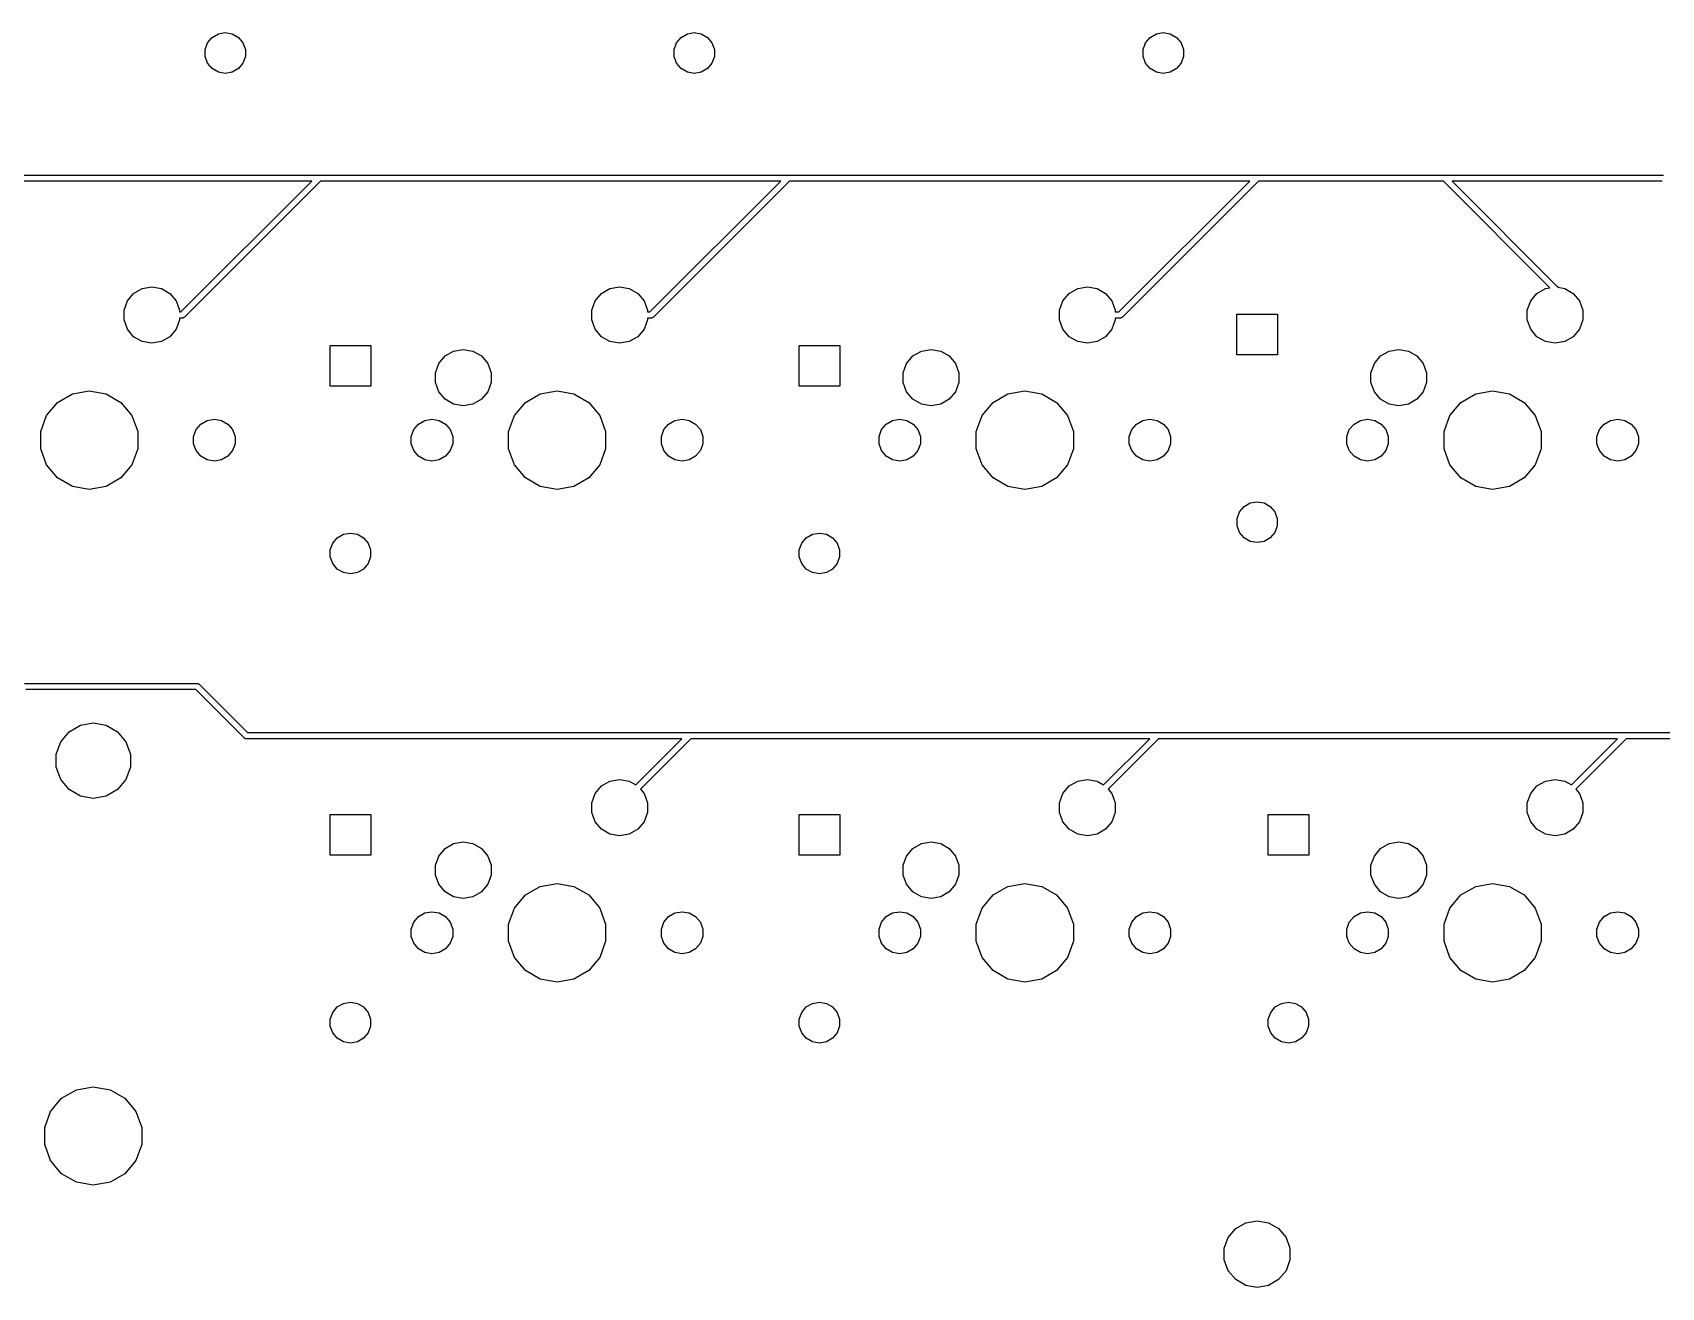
# Model space of a CAD drawing. Extents: x 45 to 336, y -254 to -147.
# Drawn here: x 226.3 to 292.5, y -254.4 to -203.5 of the extents above; entities that cross this region are included whole.
import ezdxf

# ---------------------------------------------------------------- set-up
doc = ezdxf.new("R2010")
doc.units = 0
doc.header["$MEASUREMENT"] = 0
doc.layers.add('BLACK', color=7, linetype='CONTINUOUS')

msp = doc.modelspace()

# ---------------------------------------------------------------- linework, layer by layer
at = {"layer": 'Black'}
for p, q in [((233.432, -203.866), (233.617, -203.645)), ((233.617, -203.645), (233.867, -203.501)), ((233.867, -203.501), (234.15, -203.451)), ((234.15, -203.451), (234.433, -203.501)), ((234.433, -203.501), (234.683, -203.645)), ((234.683, -203.645), (234.868, -203.866)), ((252.482, -203.866), (252.667, -203.645)), ((252.667, -203.645), (252.917, -203.501)), ((252.917, -203.501), (253.2, -203.451)), ((253.2, -203.451), (253.483, -203.501)), ((253.483, -203.501), (253.733, -203.645)), ((253.733, -203.645), (253.918, -203.866)), ((271.532, -203.866), (271.717, -203.645)), ((271.717, -203.645), (271.967, -203.501)), ((271.967, -203.501), (272.25, -203.451)), ((272.25, -203.451), (272.533, -203.501)), ((272.533, -203.501), (272.783, -203.645)), ((272.783, -203.645), (272.968, -203.866)), ((233.334, -204.136), (233.432, -203.866)), ((233.334, -204.424), (233.334, -204.136)), ((233.432, -204.694), (233.334, -204.424)), ((234.868, -203.866), (234.966, -204.136)), ((234.966, -204.424), (234.868, -204.694)), ((234.966, -204.136), (234.966, -204.424)), ((252.384, -204.136), (252.482, -203.866)), ((252.384, -204.424), (252.384, -204.136)), ((252.482, -204.694), (252.384, -204.424)), ((253.918, -203.866), (254.016, -204.136)), ((254.016, -204.424), (253.918, -204.694)), ((254.016, -204.136), (254.016, -204.424)), ((271.434, -204.136), (271.532, -203.866)), ((271.434, -204.424), (271.434, -204.136)), ((271.532, -204.694), (271.434, -204.424)), ((272.968, -203.866), (273.066, -204.136)), ((273.066, -204.424), (272.968, -204.694)), ((273.066, -204.136), (273.066, -204.424)), ((233.617, -204.915), (233.432, -204.694)), ((233.867, -205.059), (233.617, -204.915)), ((234.15, -205.109), (233.867, -205.059)), ((234.433, -205.059), (234.15, -205.109)), ((234.683, -204.915), (234.433, -205.059)), ((234.868, -204.694), (234.683, -204.915)), ((252.667, -204.915), (252.482, -204.694)), ((252.917, -205.059), (252.667, -204.915)), ((253.2, -205.109), (252.917, -205.059)), ((253.483, -205.059), (253.2, -205.109)), ((253.733, -204.915), (253.483, -205.059)), ((253.918, -204.694), (253.733, -204.915)), ((271.717, -204.915), (271.532, -204.694)), ((271.967, -205.059), (271.717, -204.915)), ((272.25, -205.109), (271.967, -205.059)), ((272.533, -205.059), (272.25, -205.109)), ((272.783, -204.915), (272.533, -205.059)), ((272.968, -204.694), (272.783, -204.915)), ((218.91, -209.235), (237.96, -209.235)), ((237.658, -209.485), (218.962, -209.485)), ((232.348, -214.795), (237.658, -209.485)), ((238.012, -209.485), (232.488, -215.008)), ((237.96, -209.235), (251.93, -209.235)), ((251.93, -209.485), (238.012, -209.485)), ((251.398, -214.795), (256.708, -209.485)), ((257.062, -209.485), (251.538, -215.008)), ((251.93, -209.235), (257.01, -209.235)), ((256.708, -209.485), (251.93, -209.485)), ((257.01, -209.235), (276.06, -209.235)), ((275.758, -209.485), (257.062, -209.485)), ((270.448, -214.795), (275.758, -209.485)), ((276.112, -209.485), (270.588, -215.008)), ((276.06, -209.235), (281.14, -209.235)), ((281.14, -209.485), (276.112, -209.485)), ((281.14, -209.235), (283.68, -209.235)), ((283.628, -209.485), (281.14, -209.485)), ((287.953, -213.81), (283.628, -209.485)), ((283.68, -209.235), (292.57, -209.235)), ((292.518, -209.485), (283.982, -209.485)), ((283.982, -209.485), (288.253, -213.757)), ((230.035, -214.721), (230.171, -214.346)), ((230.171, -214.346), (230.427, -214.041)), ((230.427, -214.041), (230.773, -213.842)), ((230.773, -213.842), (231.165, -213.773)), ((231.165, -213.773), (231.557, -213.842)), ((231.557, -213.842), (231.903, -214.041)), ((231.903, -214.041), (232.159, -214.346)), ((232.159, -214.346), (232.295, -214.721)), ((249.035, -214.721), (249.171, -214.346)), ((249.171, -214.346), (249.427, -214.041)), ((249.427, -214.041), (249.773, -213.842)), ((249.773, -213.842), (250.165, -213.773)), ((250.165, -213.773), (250.557, -213.842)), ((250.557, -213.842), (250.903, -214.041)), ((250.903, -214.041), (251.159, -214.346)), ((251.159, -214.346), (251.295, -214.721)), ((268.035, -214.721), (268.171, -214.346)), ((268.171, -214.346), (268.427, -214.041)), ((268.427, -214.041), (268.773, -213.842)), ((268.773, -213.842), (269.165, -213.773)), ((269.165, -213.773), (269.557, -213.842)), ((269.557, -213.842), (269.903, -214.041)), ((269.903, -214.041), (270.159, -214.346)), ((270.159, -214.346), (270.295, -214.721)), ((287.035, -214.721), (287.171, -214.346)), ((287.171, -214.346), (287.427, -214.041)), ((287.427, -214.041), (287.773, -213.842)), ((287.773, -213.842), (287.953, -213.81)), ((288.253, -213.757), (288.257, -213.761)), ((288.257, -213.761), (288.261, -213.765)), ((288.261, -213.765), (288.269, -213.779)), ((288.269, -213.779), (288.278, -213.792)), ((288.278, -213.792), (288.278, -213.793)), ((288.278, -213.793), (288.557, -213.842)), ((288.557, -213.842), (288.903, -214.041)), ((288.903, -214.041), (289.159, -214.346)), ((289.159, -214.346), (289.295, -214.721)), ((230.035, -215.119), (230.035, -214.721)), ((232.295, -214.721), (232.295, -214.795)), ((232.295, -214.795), (232.348, -214.795)), ((232.48, -215.016), (232.466, -215.024)), ((232.484, -215.012), (232.48, -215.016)), ((232.488, -215.008), (232.484, -215.012)), ((249.035, -215.119), (249.035, -214.721)), ((251.295, -214.721), (251.295, -214.795)), ((251.295, -214.795), (251.398, -214.795)), ((251.53, -215.016), (251.516, -215.024)), ((251.534, -215.012), (251.53, -215.016)), ((251.538, -215.008), (251.534, -215.012)), ((268.035, -215.119), (268.035, -214.721)), ((270.295, -214.721), (270.295, -214.795)), ((270.295, -214.795), (270.448, -214.795)), ((270.58, -215.016), (270.566, -215.024)), ((270.584, -215.012), (270.58, -215.016)), ((270.588, -215.008), (270.584, -215.012)), ((275.234, -216.535), (275.234, -214.885)), ((275.234, -214.885), (276.885, -214.885)), ((276.885, -214.885), (276.885, -216.535)), ((287.035, -215.119), (287.035, -214.721)), ((289.295, -214.721), (289.295, -215.119)), ((230.171, -215.494), (230.035, -215.119)), ((230.427, -215.799), (230.171, -215.494)), ((232.159, -215.494), (231.903, -215.799)), ((232.295, -215.119), (232.159, -215.494)), ((232.4, -215.045), (232.295, -215.045)), ((232.295, -215.045), (232.295, -215.119)), ((232.405, -215.044), (232.4, -215.045)), ((232.411, -215.045), (232.405, -215.044)), ((232.427, -215.04), (232.411, -215.045)), ((232.443, -215.037), (232.427, -215.04)), ((232.448, -215.035), (232.443, -215.037)), ((232.453, -215.033), (232.448, -215.035)), ((232.466, -215.024), (232.453, -215.033)), ((249.171, -215.494), (249.035, -215.119)), ((249.427, -215.799), (249.171, -215.494)), ((251.159, -215.494), (250.903, -215.799)), ((251.295, -215.119), (251.159, -215.494)), ((251.45, -215.045), (251.295, -215.045)), ((251.295, -215.045), (251.295, -215.119)), ((251.455, -215.044), (251.45, -215.045)), ((251.461, -215.045), (251.455, -215.044)), ((251.477, -215.04), (251.461, -215.045)), ((251.493, -215.037), (251.477, -215.04)), ((251.498, -215.035), (251.493, -215.037)), ((251.503, -215.033), (251.498, -215.035)), ((251.516, -215.024), (251.503, -215.033)), ((268.171, -215.494), (268.035, -215.119)), ((268.427, -215.799), (268.171, -215.494)), ((270.159, -215.494), (269.903, -215.799)), ((270.295, -215.119), (270.159, -215.494)), ((270.5, -215.045), (270.295, -215.045)), ((270.295, -215.045), (270.295, -215.119)), ((270.505, -215.044), (270.5, -215.045)), ((270.511, -215.045), (270.505, -215.044)), ((270.527, -215.04), (270.511, -215.045)), ((270.543, -215.037), (270.527, -215.04)), ((270.548, -215.035), (270.543, -215.037)), ((270.553, -215.033), (270.548, -215.035)), ((270.566, -215.024), (270.553, -215.033)), ((287.171, -215.494), (287.035, -215.119)), ((287.427, -215.799), (287.171, -215.494)), ((289.159, -215.494), (288.903, -215.799)), ((289.295, -215.119), (289.159, -215.494)), ((230.773, -215.998), (230.427, -215.799)), ((231.165, -216.067), (230.773, -215.998)), ((231.557, -215.998), (231.165, -216.067)), ((231.903, -215.799), (231.557, -215.998)), ((238.404, -217.805), (238.404, -216.154)), ((238.404, -216.154), (240.055, -216.154)), ((240.055, -216.154), (240.055, -217.805)), ((243.423, -216.382), (243.815, -216.313)), ((243.815, -216.313), (244.207, -216.382)), ((249.773, -215.998), (249.427, -215.799)), ((250.165, -216.067), (249.773, -215.998)), ((250.557, -215.998), (250.165, -216.067)), ((250.903, -215.799), (250.557, -215.998)), ((257.454, -217.805), (257.454, -216.154)), ((257.454, -216.154), (259.106, -216.154)), ((259.106, -216.154), (259.106, -217.805)), ((262.423, -216.382), (262.815, -216.313)), ((262.815, -216.313), (263.207, -216.382)), ((268.773, -215.998), (268.427, -215.799)), ((269.165, -216.067), (268.773, -215.998)), ((269.557, -215.998), (269.165, -216.067)), ((269.903, -215.799), (269.557, -215.998)), ((281.423, -216.382), (281.815, -216.313)), ((281.815, -216.313), (282.207, -216.382)), ((287.773, -215.998), (287.427, -215.799)), ((288.165, -216.067), (287.773, -215.998)), ((288.557, -215.998), (288.165, -216.067)), ((288.903, -215.799), (288.557, -215.998)), ((242.685, -217.261), (242.821, -216.886)), ((242.821, -216.886), (243.077, -216.581)), ((243.077, -216.581), (243.423, -216.382)), ((244.207, -216.382), (244.553, -216.581)), ((244.553, -216.581), (244.809, -216.886)), ((244.809, -216.886), (244.945, -217.261)), ((261.685, -217.261), (261.821, -216.886)), ((261.821, -216.886), (262.077, -216.581)), ((262.077, -216.581), (262.423, -216.382)), ((263.207, -216.382), (263.553, -216.581)), ((263.553, -216.581), (263.809, -216.886)), ((263.809, -216.886), (263.945, -217.261)), ((276.885, -216.535), (275.234, -216.535)), ((280.685, -217.261), (280.821, -216.886)), ((280.821, -216.886), (281.077, -216.581)), ((281.077, -216.581), (281.423, -216.382)), ((282.207, -216.382), (282.553, -216.581)), ((282.553, -216.581), (282.809, -216.886)), ((282.809, -216.886), (282.945, -217.261)), ((242.685, -217.659), (242.685, -217.261)), ((242.821, -218.034), (242.685, -217.659)), ((244.945, -217.659), (244.809, -218.034)), ((244.945, -217.261), (244.945, -217.659)), ((261.685, -217.659), (261.685, -217.261)), ((261.821, -218.034), (261.685, -217.659)), ((263.945, -217.659), (263.809, -218.034)), ((263.945, -217.261), (263.945, -217.659)), ((280.685, -217.659), (280.685, -217.261)), ((280.821, -218.034), (280.685, -217.659)), ((282.945, -217.659), (282.809, -218.034)), ((282.945, -217.261), (282.945, -217.659)), ((227.338, -218.467), (227.94, -218.119)), ((227.94, -218.119), (228.625, -217.998)), ((228.625, -217.998), (229.31, -218.119)), ((229.31, -218.119), (229.912, -218.467)), ((240.055, -217.805), (238.404, -217.805)), ((243.077, -218.339), (242.821, -218.034)), ((244.809, -218.034), (244.553, -218.339)), ((246.338, -218.467), (246.94, -218.119)), ((246.94, -218.119), (247.625, -217.998)), ((247.625, -217.998), (248.31, -218.119)), ((248.31, -218.119), (248.912, -218.467)), ((259.106, -217.805), (257.454, -217.805)), ((262.077, -218.339), (261.821, -218.034)), ((263.809, -218.034), (263.553, -218.339)), ((265.338, -218.467), (265.94, -218.119)), ((265.94, -218.119), (266.625, -217.998)), ((266.625, -217.998), (267.31, -218.119)), ((267.31, -218.119), (267.912, -218.467)), ((281.077, -218.339), (280.821, -218.034)), ((282.809, -218.034), (282.553, -218.339)), ((284.338, -218.467), (284.94, -218.119)), ((284.94, -218.119), (285.625, -217.998)), ((285.625, -217.998), (286.31, -218.119)), ((286.31, -218.119), (286.912, -218.467)), ((226.892, -218.999), (227.338, -218.467)), ((229.912, -218.467), (230.358, -218.999)), ((243.423, -218.538), (243.077, -218.339)), ((243.815, -218.607), (243.423, -218.538)), ((244.207, -218.538), (243.815, -218.607)), ((244.553, -218.339), (244.207, -218.538)), ((245.892, -218.999), (246.338, -218.467)), ((248.912, -218.467), (249.358, -218.999)), ((262.423, -218.538), (262.077, -218.339)), ((262.815, -218.607), (262.423, -218.538)), ((263.207, -218.538), (262.815, -218.607)), ((263.553, -218.339), (263.207, -218.538)), ((264.892, -218.999), (265.338, -218.467)), ((267.912, -218.467), (268.358, -218.999)), ((281.423, -218.538), (281.077, -218.339)), ((281.815, -218.607), (281.423, -218.538)), ((282.207, -218.538), (281.815, -218.607)), ((282.553, -218.339), (282.207, -218.538)), ((283.892, -218.999), (284.338, -218.467)), ((286.912, -218.467), (287.358, -218.999)), ((226.654, -219.652), (226.892, -218.999)), ((230.358, -218.999), (230.596, -219.652)), ((232.864, -219.852), (232.965, -219.573)), ((232.965, -219.573), (233.156, -219.346)), ((233.156, -219.346), (233.413, -219.197)), ((233.413, -219.197), (233.705, -219.146)), ((233.705, -219.146), (233.997, -219.197)), ((233.997, -219.197), (234.254, -219.346)), ((234.254, -219.346), (234.445, -219.573)), ((234.445, -219.573), (234.546, -219.852)), ((241.704, -219.852), (241.805, -219.573)), ((241.805, -219.573), (241.996, -219.346)), ((241.996, -219.346), (242.253, -219.197)), ((242.253, -219.197), (242.545, -219.146)), ((242.545, -219.146), (242.837, -219.197)), ((242.837, -219.197), (243.094, -219.346)), ((243.094, -219.346), (243.285, -219.573)), ((243.285, -219.573), (243.386, -219.852)), ((245.654, -219.652), (245.892, -218.999)), ((249.358, -218.999), (249.596, -219.652)), ((251.864, -219.852), (251.965, -219.573)), ((251.965, -219.573), (252.156, -219.346)), ((252.156, -219.346), (252.413, -219.197)), ((252.413, -219.197), (252.705, -219.146)), ((252.705, -219.146), (252.997, -219.197)), ((252.997, -219.197), (253.254, -219.346)), ((253.254, -219.346), (253.445, -219.573)), ((253.445, -219.573), (253.546, -219.852)), ((260.704, -219.852), (260.805, -219.573)), ((260.805, -219.573), (260.996, -219.346)), ((260.996, -219.346), (261.253, -219.197)), ((261.253, -219.197), (261.545, -219.146)), ((261.545, -219.146), (261.837, -219.197)), ((261.837, -219.197), (262.094, -219.346)), ((262.094, -219.346), (262.285, -219.573)), ((262.285, -219.573), (262.386, -219.852)), ((264.654, -219.652), (264.892, -218.999)), ((268.358, -218.999), (268.596, -219.652)), ((270.864, -219.852), (270.965, -219.573)), ((270.965, -219.573), (271.156, -219.346)), ((271.156, -219.346), (271.413, -219.197)), ((271.413, -219.197), (271.705, -219.146)), ((271.705, -219.146), (271.997, -219.197)), ((271.997, -219.197), (272.254, -219.346)), ((272.254, -219.346), (272.445, -219.573)), ((272.445, -219.573), (272.546, -219.852)), ((279.704, -219.852), (279.805, -219.573)), ((279.805, -219.573), (279.996, -219.346)), ((279.996, -219.346), (280.253, -219.197)), ((280.253, -219.197), (280.545, -219.146)), ((280.545, -219.146), (280.837, -219.197)), ((280.837, -219.197), (281.094, -219.346)), ((281.094, -219.346), (281.285, -219.573)), ((281.285, -219.573), (281.386, -219.852)), ((283.654, -219.652), (283.892, -218.999)), ((287.358, -218.999), (287.596, -219.652)), ((289.864, -219.852), (289.965, -219.573)), ((289.965, -219.573), (290.156, -219.346)), ((290.156, -219.346), (290.413, -219.197)), ((290.413, -219.197), (290.705, -219.146)), ((290.705, -219.146), (290.997, -219.197)), ((290.997, -219.197), (291.254, -219.346)), ((291.254, -219.346), (291.445, -219.573)), ((291.445, -219.573), (291.546, -219.852)), ((226.654, -220.348), (226.654, -219.652)), ((230.596, -219.652), (230.596, -220.348)), ((232.864, -220.148), (232.864, -219.852)), ((232.965, -220.427), (232.864, -220.148)), ((234.546, -220.148), (234.445, -220.427)), ((234.546, -219.852), (234.546, -220.148)), ((241.704, -220.148), (241.704, -219.852)), ((241.805, -220.427), (241.704, -220.148)), ((243.386, -220.148), (243.285, -220.427)), ((243.386, -219.852), (243.386, -220.148)), ((245.654, -220.348), (245.654, -219.652)), ((249.596, -219.652), (249.596, -220.348)), ((251.864, -220.148), (251.864, -219.852)), ((251.965, -220.427), (251.864, -220.148)), ((253.546, -220.148), (253.445, -220.427)), ((253.546, -219.852), (253.546, -220.148)), ((260.704, -220.148), (260.704, -219.852)), ((260.805, -220.427), (260.704, -220.148)), ((262.386, -220.148), (262.285, -220.427)), ((262.386, -219.852), (262.386, -220.148)), ((264.654, -220.348), (264.654, -219.652)), ((268.596, -219.652), (268.596, -220.348)), ((270.864, -220.148), (270.864, -219.852)), ((270.965, -220.427), (270.864, -220.148)), ((272.546, -220.148), (272.445, -220.427)), ((272.546, -219.852), (272.546, -220.148)), ((279.704, -220.148), (279.704, -219.852)), ((279.805, -220.427), (279.704, -220.148)), ((281.386, -220.148), (281.285, -220.427)), ((281.386, -219.852), (281.386, -220.148)), ((283.654, -220.348), (283.654, -219.652)), ((287.596, -219.652), (287.596, -220.348)), ((289.864, -220.148), (289.864, -219.852)), ((289.965, -220.427), (289.864, -220.148)), ((291.546, -220.148), (291.445, -220.427)), ((291.546, -219.852), (291.546, -220.148)), ((226.892, -221.001), (226.654, -220.348)), ((230.596, -220.348), (230.358, -221.001)), ((233.156, -220.654), (232.965, -220.427)), ((233.413, -220.803), (233.156, -220.654)), ((233.705, -220.854), (233.413, -220.803)), ((233.997, -220.803), (233.705, -220.854)), ((234.254, -220.654), (233.997, -220.803)), ((234.445, -220.427), (234.254, -220.654)), ((241.996, -220.654), (241.805, -220.427)), ((242.253, -220.803), (241.996, -220.654)), ((242.545, -220.854), (242.253, -220.803)), ((242.837, -220.803), (242.545, -220.854)), ((243.094, -220.654), (242.837, -220.803)), ((243.285, -220.427), (243.094, -220.654)), ((245.892, -221.001), (245.654, -220.348)), ((249.596, -220.348), (249.358, -221.001)), ((252.156, -220.654), (251.965, -220.427)), ((252.413, -220.803), (252.156, -220.654)), ((252.705, -220.854), (252.413, -220.803)), ((252.997, -220.803), (252.705, -220.854)), ((253.254, -220.654), (252.997, -220.803)), ((253.445, -220.427), (253.254, -220.654)), ((260.996, -220.654), (260.805, -220.427)), ((261.253, -220.803), (260.996, -220.654)), ((261.545, -220.854), (261.253, -220.803)), ((261.837, -220.803), (261.545, -220.854)), ((262.094, -220.654), (261.837, -220.803)), ((262.285, -220.427), (262.094, -220.654)), ((264.892, -221.001), (264.654, -220.348)), ((268.596, -220.348), (268.358, -221.001)), ((271.156, -220.654), (270.965, -220.427)), ((271.413, -220.803), (271.156, -220.654)), ((271.705, -220.854), (271.413, -220.803)), ((271.997, -220.803), (271.705, -220.854)), ((272.254, -220.654), (271.997, -220.803)), ((272.445, -220.427), (272.254, -220.654)), ((279.996, -220.654), (279.805, -220.427)), ((280.253, -220.803), (279.996, -220.654)), ((280.545, -220.854), (280.253, -220.803)), ((280.837, -220.803), (280.545, -220.854)), ((281.094, -220.654), (280.837, -220.803)), ((281.285, -220.427), (281.094, -220.654)), ((283.892, -221.001), (283.654, -220.348)), ((287.596, -220.348), (287.358, -221.001)), ((290.156, -220.654), (289.965, -220.427)), ((290.413, -220.803), (290.156, -220.654)), ((290.705, -220.854), (290.413, -220.803)), ((290.997, -220.803), (290.705, -220.854)), ((291.254, -220.654), (290.997, -220.803)), ((291.445, -220.427), (291.254, -220.654)), ((227.338, -221.533), (226.892, -221.001)), ((227.94, -221.881), (227.338, -221.533)), ((229.912, -221.533), (229.31, -221.881)), ((230.358, -221.001), (229.912, -221.533)), ((246.338, -221.533), (245.892, -221.001)), ((246.94, -221.881), (246.338, -221.533)), ((248.912, -221.533), (248.31, -221.881)), ((249.358, -221.001), (248.912, -221.533)), ((265.338, -221.533), (264.892, -221.001)), ((265.94, -221.881), (265.338, -221.533)), ((267.912, -221.533), (267.31, -221.881)), ((268.358, -221.001), (267.912, -221.533)), ((284.338, -221.533), (283.892, -221.001)), ((284.94, -221.881), (284.338, -221.533)), ((286.912, -221.533), (286.31, -221.881)), ((287.358, -221.001), (286.912, -221.533)), ((228.625, -222.002), (227.94, -221.881)), ((229.31, -221.881), (228.625, -222.002)), ((247.625, -222.002), (246.94, -221.881)), ((248.31, -221.881), (247.625, -222.002)), ((266.625, -222.002), (265.94, -221.881)), ((267.31, -221.881), (266.625, -222.002)), ((285.625, -222.002), (284.94, -221.881)), ((286.31, -221.881), (285.625, -222.002)), ((275.244, -223.186), (275.342, -222.916)), ((275.342, -222.916), (275.527, -222.695)), ((275.527, -222.695), (275.777, -222.551)), ((275.777, -222.551), (276.06, -222.501)), ((276.06, -222.501), (276.343, -222.551)), ((276.343, -222.551), (276.593, -222.695)), ((276.593, -222.695), (276.778, -222.916)), ((276.778, -222.916), (276.876, -223.186)), ((275.244, -223.474), (275.244, -223.186)), ((275.342, -223.744), (275.244, -223.474)), ((276.876, -223.474), (276.778, -223.744)), ((276.876, -223.186), (276.876, -223.474)), ((238.414, -224.456), (238.512, -224.186)), ((238.512, -224.186), (238.697, -223.965)), ((238.697, -223.965), (238.947, -223.821)), ((238.947, -223.821), (239.23, -223.771)), ((239.23, -223.771), (239.513, -223.821)), ((239.513, -223.821), (239.763, -223.965)), ((239.763, -223.965), (239.948, -224.186)), ((239.948, -224.186), (240.046, -224.456)), ((257.464, -224.456), (257.562, -224.186)), ((257.562, -224.186), (257.747, -223.965)), ((257.747, -223.965), (257.997, -223.821)), ((257.997, -223.821), (258.28, -223.771)), ((258.28, -223.771), (258.563, -223.821)), ((258.563, -223.821), (258.813, -223.965)), ((258.813, -223.965), (258.998, -224.186)), ((258.998, -224.186), (259.096, -224.456)), ((275.527, -223.965), (275.342, -223.744)), ((275.777, -224.109), (275.527, -223.965)), ((276.06, -224.159), (275.777, -224.109)), ((276.343, -224.109), (276.06, -224.159)), ((276.593, -223.965), (276.343, -224.109)), ((276.778, -223.744), (276.593, -223.965)), ((238.414, -224.744), (238.414, -224.456)), ((238.512, -225.014), (238.414, -224.744)), ((240.046, -224.744), (239.948, -225.014)), ((240.046, -224.456), (240.046, -224.744)), ((257.464, -224.744), (257.464, -224.456)), ((257.562, -225.014), (257.464, -224.744)), ((259.096, -224.744), (258.998, -225.014)), ((259.096, -224.456), (259.096, -224.744)), ((238.697, -225.235), (238.512, -225.014)), ((238.947, -225.379), (238.697, -225.235)), ((239.23, -225.429), (238.947, -225.379)), ((239.513, -225.379), (239.23, -225.429)), ((239.763, -225.235), (239.513, -225.379)), ((239.948, -225.014), (239.763, -225.235)), ((257.747, -225.235), (257.562, -225.014)), ((257.997, -225.379), (257.747, -225.235)), ((258.28, -225.429), (257.997, -225.379)), ((258.563, -225.379), (258.28, -225.429)), ((258.813, -225.235), (258.563, -225.379)), ((258.998, -225.014), (258.813, -225.235)), ((226, -229.875), (233, -229.875)), ((232.948, -230.125), (226.052, -230.125)), ((234.912, -232.088), (232.948, -230.125)), ((233, -229.875), (233.005, -229.876)), ((233.005, -229.876), (233.011, -229.875)), ((233.011, -229.875), (233.027, -229.88)), ((233.027, -229.88), (233.043, -229.883)), ((233.043, -229.883), (233.048, -229.885)), ((233.048, -229.885), (233.053, -229.887)), ((233.053, -229.887), (233.066, -229.896)), ((233.066, -229.896), (233.08, -229.904)), ((233.08, -229.904), (233.084, -229.908)), ((233.084, -229.908), (233.088, -229.912)), ((233.088, -229.912), (235.052, -231.875)), ((228.265, -231.577), (228.788, -231.485)), ((228.788, -231.485), (229.311, -231.577)), ((227.463, -232.25), (227.805, -231.843)), ((227.805, -231.843), (228.265, -231.577)), ((229.311, -231.577), (229.771, -231.843)), ((229.771, -231.843), (230.113, -232.25)), ((234.916, -232.092), (234.912, -232.088)), ((234.92, -232.096), (234.916, -232.092)), ((234.934, -232.104), (234.92, -232.096)), ((234.947, -232.113), (234.934, -232.104)), ((234.952, -232.115), (234.947, -232.113)), ((234.957, -232.117), (234.952, -232.115)), ((234.973, -232.12), (234.957, -232.117)), ((234.989, -232.125), (234.973, -232.12)), ((234.995, -232.124), (234.989, -232.125)), ((235, -232.125), (234.995, -232.124)), ((252.698, -232.125), (235, -232.125)), ((235.052, -231.875), (253, -231.875)), ((250.826, -233.997), (252.698, -232.125)), ((253.052, -232.125), (251.009, -234.168)), ((253, -231.875), (258, -231.875)), ((258, -232.125), (253.052, -232.125)), ((258, -231.875), (272, -231.875)), ((271.698, -232.125), (258, -232.125)), ((269.826, -233.997), (271.698, -232.125)), ((272.052, -232.125), (270.009, -234.168)), ((272, -231.875), (291, -231.875)), ((290.698, -232.125), (272.052, -232.125)), ((288.826, -233.997), (290.698, -232.125)), ((291.052, -232.125), (289.009, -234.168)), ((291, -231.875), (310, -231.875)), ((309.698, -232.125), (291.052, -232.125)), ((227.281, -232.749), (227.463, -232.25)), ((227.281, -233.281), (227.281, -232.749)), ((230.113, -232.25), (230.295, -232.749)), ((230.295, -232.749), (230.295, -233.281)), ((227.463, -233.78), (227.281, -233.281)), ((230.295, -233.281), (230.113, -233.78)), ((227.805, -234.187), (227.463, -233.78)), ((228.265, -234.453), (227.805, -234.187)), ((229.771, -234.187), (229.311, -234.453)), ((230.113, -233.78), (229.771, -234.187)), ((249.171, -234.346), (249.427, -234.041)), ((249.427, -234.041), (249.773, -233.842)), ((249.773, -233.842), (250.165, -233.773)), ((250.165, -233.773), (250.557, -233.842)), ((250.557, -233.842), (250.826, -233.997)), ((251.009, -234.168), (251.159, -234.346)), ((268.171, -234.346), (268.427, -234.041)), ((268.427, -234.041), (268.773, -233.842)), ((268.773, -233.842), (269.165, -233.773)), ((269.165, -233.773), (269.557, -233.842)), ((269.557, -233.842), (269.826, -233.997)), ((270.009, -234.168), (270.159, -234.346)), ((287.171, -234.346), (287.427, -234.041)), ((287.427, -234.041), (287.773, -233.842)), ((287.773, -233.842), (288.165, -233.773)), ((288.165, -233.773), (288.557, -233.842)), ((288.557, -233.842), (288.826, -233.997)), ((289.009, -234.168), (289.159, -234.346)), ((228.788, -234.545), (228.265, -234.453)), ((229.311, -234.453), (228.788, -234.545)), ((249.035, -234.721), (249.171, -234.346)), ((249.035, -235.119), (249.035, -234.721)), ((251.159, -234.346), (251.295, -234.721)), ((251.295, -234.721), (251.295, -235.119)), ((268.035, -234.721), (268.171, -234.346)), ((268.035, -235.119), (268.035, -234.721)), ((270.159, -234.346), (270.295, -234.721)), ((270.295, -234.721), (270.295, -235.119)), ((287.035, -234.721), (287.171, -234.346)), ((287.035, -235.119), (287.035, -234.721)), ((289.159, -234.346), (289.295, -234.721)), ((289.295, -234.721), (289.295, -235.119)), ((238.404, -236.855), (238.404, -235.204)), ((238.404, -235.204), (240.055, -235.204)), ((240.055, -235.204), (240.055, -236.855)), ((249.171, -235.494), (249.035, -235.119)), ((249.427, -235.799), (249.171, -235.494)), ((251.159, -235.494), (250.903, -235.799)), ((251.295, -235.119), (251.159, -235.494)), ((257.454, -236.855), (257.454, -235.204)), ((257.454, -235.204), (259.106, -235.204)), ((259.106, -235.204), (259.106, -236.855)), ((268.171, -235.494), (268.035, -235.119)), ((268.427, -235.799), (268.171, -235.494)), ((270.159, -235.494), (269.903, -235.799)), ((270.295, -235.119), (270.159, -235.494)), ((276.505, -236.855), (276.505, -235.204)), ((276.505, -235.204), (278.155, -235.204)), ((278.155, -235.204), (278.155, -236.855)), ((287.171, -235.494), (287.035, -235.119)), ((287.427, -235.799), (287.171, -235.494)), ((289.159, -235.494), (288.903, -235.799)), ((289.295, -235.119), (289.159, -235.494)), ((249.773, -235.998), (249.427, -235.799)), ((250.165, -236.067), (249.773, -235.998)), ((250.557, -235.998), (250.165, -236.067)), ((250.903, -235.799), (250.557, -235.998)), ((268.773, -235.998), (268.427, -235.799)), ((269.165, -236.067), (268.773, -235.998)), ((269.557, -235.998), (269.165, -236.067)), ((269.903, -235.799), (269.557, -235.998)), ((287.773, -235.998), (287.427, -235.799)), ((288.165, -236.067), (287.773, -235.998)), ((288.557, -235.998), (288.165, -236.067)), ((288.903, -235.799), (288.557, -235.998)), ((242.821, -236.886), (243.077, -236.581)), ((243.077, -236.581), (243.423, -236.382)), ((243.423, -236.382), (243.815, -236.313)), ((243.815, -236.313), (244.207, -236.382)), ((244.207, -236.382), (244.553, -236.581)), ((244.553, -236.581), (244.809, -236.886)), ((261.821, -236.886), (262.077, -236.581)), ((262.077, -236.581), (262.423, -236.382)), ((262.423, -236.382), (262.815, -236.313)), ((262.815, -236.313), (263.207, -236.382)), ((263.207, -236.382), (263.553, -236.581)), ((263.553, -236.581), (263.809, -236.886)), ((280.821, -236.886), (281.077, -236.581)), ((281.077, -236.581), (281.423, -236.382)), ((281.423, -236.382), (281.815, -236.313)), ((281.815, -236.313), (282.207, -236.382)), ((282.207, -236.382), (282.553, -236.581)), ((282.553, -236.581), (282.809, -236.886)), ((240.055, -236.855), (238.404, -236.855)), ((242.685, -237.261), (242.821, -236.886)), ((242.685, -237.659), (242.685, -237.261)), ((244.809, -236.886), (244.945, -237.261)), ((244.945, -237.261), (244.945, -237.659)), ((259.106, -236.855), (257.454, -236.855)), ((261.685, -237.261), (261.821, -236.886)), ((261.685, -237.659), (261.685, -237.261)), ((263.809, -236.886), (263.945, -237.261)), ((263.945, -237.261), (263.945, -237.659)), ((278.155, -236.855), (276.505, -236.855)), ((280.685, -237.261), (280.821, -236.886)), ((280.685, -237.659), (280.685, -237.261)), ((282.809, -236.886), (282.945, -237.261)), ((282.945, -237.261), (282.945, -237.659)), ((242.821, -238.034), (242.685, -237.659)), ((243.077, -238.339), (242.821, -238.034)), ((244.809, -238.034), (244.553, -238.339)), ((244.945, -237.659), (244.809, -238.034)), ((246.338, -238.467), (246.94, -238.119)), ((246.94, -238.119), (247.625, -237.998)), ((247.625, -237.998), (248.31, -238.119)), ((248.31, -238.119), (248.912, -238.467)), ((261.821, -238.034), (261.685, -237.659)), ((262.077, -238.339), (261.821, -238.034)), ((263.809, -238.034), (263.553, -238.339)), ((263.945, -237.659), (263.809, -238.034)), ((265.338, -238.467), (265.94, -238.119)), ((265.94, -238.119), (266.625, -237.998)), ((266.625, -237.998), (267.31, -238.119)), ((267.31, -238.119), (267.912, -238.467)), ((280.821, -238.034), (280.685, -237.659)), ((281.077, -238.339), (280.821, -238.034)), ((282.809, -238.034), (282.553, -238.339)), ((282.945, -237.659), (282.809, -238.034)), ((284.338, -238.467), (284.94, -238.119)), ((284.94, -238.119), (285.625, -237.998)), ((285.625, -237.998), (286.31, -238.119)), ((286.31, -238.119), (286.912, -238.467)), ((243.423, -238.538), (243.077, -238.339)), ((243.815, -238.607), (243.423, -238.538)), ((244.207, -238.538), (243.815, -238.607)), ((244.553, -238.339), (244.207, -238.538)), ((245.892, -238.999), (246.338, -238.467)), ((248.912, -238.467), (249.358, -238.999)), ((262.423, -238.538), (262.077, -238.339)), ((262.815, -238.607), (262.423, -238.538)), ((263.207, -238.538), (262.815, -238.607)), ((263.553, -238.339), (263.207, -238.538)), ((264.892, -238.999), (265.338, -238.467)), ((267.912, -238.467), (268.358, -238.999)), ((281.423, -238.538), (281.077, -238.339)), ((281.815, -238.607), (281.423, -238.538)), ((282.207, -238.538), (281.815, -238.607)), ((282.553, -238.339), (282.207, -238.538)), ((283.892, -238.999), (284.338, -238.467)), ((286.912, -238.467), (287.358, -238.999)), ((241.805, -239.573), (241.996, -239.346)), ((241.996, -239.346), (242.253, -239.197)), ((242.253, -239.197), (242.545, -239.146)), ((242.545, -239.146), (242.837, -239.197)), ((242.837, -239.197), (243.094, -239.346)), ((243.094, -239.346), (243.285, -239.573)), ((245.654, -239.652), (245.892, -238.999)), ((249.358, -238.999), (249.596, -239.652)), ((251.965, -239.573), (252.156, -239.346)), ((252.156, -239.346), (252.413, -239.197)), ((252.413, -239.197), (252.705, -239.146)), ((252.705, -239.146), (252.997, -239.197)), ((252.997, -239.197), (253.254, -239.346)), ((253.254, -239.346), (253.445, -239.573)), ((260.805, -239.573), (260.996, -239.346)), ((260.996, -239.346), (261.253, -239.197)), ((261.253, -239.197), (261.545, -239.146)), ((261.545, -239.146), (261.837, -239.197)), ((261.837, -239.197), (262.094, -239.346)), ((262.094, -239.346), (262.285, -239.573)), ((264.654, -239.652), (264.892, -238.999)), ((268.358, -238.999), (268.596, -239.652)), ((270.965, -239.573), (271.156, -239.346)), ((271.156, -239.346), (271.413, -239.197)), ((271.413, -239.197), (271.705, -239.146)), ((271.705, -239.146), (271.997, -239.197)), ((271.997, -239.197), (272.254, -239.346)), ((272.254, -239.346), (272.445, -239.573)), ((279.805, -239.573), (279.996, -239.346)), ((279.996, -239.346), (280.253, -239.197)), ((280.253, -239.197), (280.545, -239.146)), ((280.545, -239.146), (280.837, -239.197)), ((280.837, -239.197), (281.094, -239.346)), ((281.094, -239.346), (281.285, -239.573)), ((283.654, -239.652), (283.892, -238.999)), ((287.358, -238.999), (287.596, -239.652)), ((289.965, -239.573), (290.156, -239.346)), ((290.156, -239.346), (290.413, -239.197)), ((290.413, -239.197), (290.705, -239.146)), ((290.705, -239.146), (290.997, -239.197)), ((290.997, -239.197), (291.254, -239.346)), ((291.254, -239.346), (291.445, -239.573)), ((241.704, -239.852), (241.805, -239.573)), ((241.704, -240.148), (241.704, -239.852)), ((241.805, -240.427), (241.704, -240.148)), ((243.285, -239.573), (243.386, -239.852)), ((243.386, -240.148), (243.285, -240.427)), ((243.386, -239.852), (243.386, -240.148)), ((245.654, -240.348), (245.654, -239.652)), ((249.596, -239.652), (249.596, -240.348)), ((251.864, -239.852), (251.965, -239.573)), ((251.864, -240.148), (251.864, -239.852)), ((251.965, -240.427), (251.864, -240.148)), ((253.445, -239.573), (253.546, -239.852)), ((253.546, -240.148), (253.445, -240.427)), ((253.546, -239.852), (253.546, -240.148)), ((260.704, -239.852), (260.805, -239.573)), ((260.704, -240.148), (260.704, -239.852)), ((260.805, -240.427), (260.704, -240.148)), ((262.285, -239.573), (262.386, -239.852)), ((262.386, -240.148), (262.285, -240.427)), ((262.386, -239.852), (262.386, -240.148)), ((264.654, -240.348), (264.654, -239.652)), ((268.596, -239.652), (268.596, -240.348)), ((270.864, -239.852), (270.965, -239.573)), ((270.864, -240.148), (270.864, -239.852)), ((270.965, -240.427), (270.864, -240.148)), ((272.445, -239.573), (272.546, -239.852)), ((272.546, -240.148), (272.445, -240.427)), ((272.546, -239.852), (272.546, -240.148)), ((279.704, -239.852), (279.805, -239.573)), ((279.704, -240.148), (279.704, -239.852)), ((279.805, -240.427), (279.704, -240.148)), ((281.285, -239.573), (281.386, -239.852)), ((281.386, -240.148), (281.285, -240.427)), ((281.386, -239.852), (281.386, -240.148)), ((283.654, -240.348), (283.654, -239.652)), ((287.596, -239.652), (287.596, -240.348)), ((289.864, -239.852), (289.965, -239.573)), ((289.864, -240.148), (289.864, -239.852)), ((289.965, -240.427), (289.864, -240.148)), ((291.445, -239.573), (291.546, -239.852)), ((291.546, -240.148), (291.445, -240.427)), ((291.546, -239.852), (291.546, -240.148)), ((241.996, -240.654), (241.805, -240.427)), ((242.253, -240.803), (241.996, -240.654)), ((242.545, -240.854), (242.253, -240.803)), ((242.837, -240.803), (242.545, -240.854)), ((243.094, -240.654), (242.837, -240.803)), ((243.285, -240.427), (243.094, -240.654)), ((245.892, -241.001), (245.654, -240.348)), ((249.596, -240.348), (249.358, -241.001)), ((252.156, -240.654), (251.965, -240.427)), ((252.413, -240.803), (252.156, -240.654)), ((252.705, -240.854), (252.413, -240.803)), ((252.997, -240.803), (252.705, -240.854)), ((253.254, -240.654), (252.997, -240.803)), ((253.445, -240.427), (253.254, -240.654)), ((260.996, -240.654), (260.805, -240.427)), ((261.253, -240.803), (260.996, -240.654)), ((261.545, -240.854), (261.253, -240.803)), ((261.837, -240.803), (261.545, -240.854)), ((262.094, -240.654), (261.837, -240.803)), ((262.285, -240.427), (262.094, -240.654)), ((264.892, -241.001), (264.654, -240.348)), ((268.596, -240.348), (268.358, -241.001)), ((271.156, -240.654), (270.965, -240.427)), ((271.413, -240.803), (271.156, -240.654)), ((271.705, -240.854), (271.413, -240.803)), ((271.997, -240.803), (271.705, -240.854)), ((272.254, -240.654), (271.997, -240.803)), ((272.445, -240.427), (272.254, -240.654)), ((279.996, -240.654), (279.805, -240.427)), ((280.253, -240.803), (279.996, -240.654)), ((280.545, -240.854), (280.253, -240.803)), ((280.837, -240.803), (280.545, -240.854)), ((281.094, -240.654), (280.837, -240.803)), ((281.285, -240.427), (281.094, -240.654)), ((283.892, -241.001), (283.654, -240.348)), ((287.596, -240.348), (287.358, -241.001)), ((290.156, -240.654), (289.965, -240.427)), ((290.413, -240.803), (290.156, -240.654)), ((290.705, -240.854), (290.413, -240.803)), ((290.997, -240.803), (290.705, -240.854)), ((291.254, -240.654), (290.997, -240.803)), ((291.445, -240.427), (291.254, -240.654)), ((246.338, -241.533), (245.892, -241.001)), ((249.358, -241.001), (248.912, -241.533)), ((265.338, -241.533), (264.892, -241.001)), ((268.358, -241.001), (267.912, -241.533)), ((284.338, -241.533), (283.892, -241.001)), ((287.358, -241.001), (286.912, -241.533)), ((246.94, -241.881), (246.338, -241.533)), ((247.625, -242.002), (246.94, -241.881)), ((248.31, -241.881), (247.625, -242.002)), ((248.912, -241.533), (248.31, -241.881)), ((265.94, -241.881), (265.338, -241.533)), ((266.625, -242.002), (265.94, -241.881)), ((267.31, -241.881), (266.625, -242.002)), ((267.912, -241.533), (267.31, -241.881)), ((284.94, -241.881), (284.338, -241.533)), ((285.625, -242.002), (284.94, -241.881)), ((286.31, -241.881), (285.625, -242.002)), ((286.912, -241.533), (286.31, -241.881)), ((238.414, -243.506), (238.512, -243.236)), ((238.512, -243.236), (238.697, -243.015)), ((238.697, -243.015), (238.947, -242.871)), ((238.947, -242.871), (239.23, -242.821)), ((239.23, -242.821), (239.513, -242.871)), ((239.513, -242.871), (239.763, -243.015)), ((239.763, -243.015), (239.948, -243.236)), ((239.948, -243.236), (240.046, -243.506)), ((257.464, -243.506), (257.562, -243.236)), ((257.562, -243.236), (257.747, -243.015)), ((257.747, -243.015), (257.997, -242.871)), ((257.997, -242.871), (258.28, -242.821)), ((258.28, -242.821), (258.563, -242.871)), ((258.563, -242.871), (258.813, -243.015)), ((258.813, -243.015), (258.998, -243.236)), ((258.998, -243.236), (259.096, -243.506)), ((276.514, -243.506), (276.612, -243.236)), ((276.612, -243.236), (276.797, -243.015)), ((276.797, -243.015), (277.047, -242.871)), ((277.047, -242.871), (277.33, -242.821)), ((277.33, -242.821), (277.613, -242.871)), ((277.613, -242.871), (277.863, -243.015)), ((277.863, -243.015), (278.048, -243.236)), ((278.048, -243.236), (278.146, -243.506)), ((238.414, -243.794), (238.414, -243.506)), ((238.512, -244.064), (238.414, -243.794)), ((238.697, -244.285), (238.512, -244.064)), ((239.948, -244.064), (239.763, -244.285)), ((240.046, -243.794), (239.948, -244.064)), ((240.046, -243.506), (240.046, -243.794)), ((257.464, -243.794), (257.464, -243.506)), ((257.562, -244.064), (257.464, -243.794)), ((257.747, -244.285), (257.562, -244.064)), ((258.998, -244.064), (258.813, -244.285)), ((259.096, -243.794), (258.998, -244.064)), ((259.096, -243.506), (259.096, -243.794)), ((276.514, -243.794), (276.514, -243.506)), ((276.612, -244.064), (276.514, -243.794)), ((276.797, -244.285), (276.612, -244.064)), ((278.048, -244.064), (277.863, -244.285)), ((278.146, -243.794), (278.048, -244.064)), ((278.146, -243.506), (278.146, -243.794)), ((238.947, -244.429), (238.697, -244.285)), ((239.23, -244.479), (238.947, -244.429)), ((239.513, -244.429), (239.23, -244.479)), ((239.763, -244.285), (239.513, -244.429)), ((257.997, -244.429), (257.747, -244.285)), ((258.28, -244.479), (257.997, -244.429)), ((258.563, -244.429), (258.28, -244.479)), ((258.813, -244.285), (258.563, -244.429)), ((277.047, -244.429), (276.797, -244.285)), ((277.33, -244.479), (277.047, -244.429)), ((277.613, -244.429), (277.33, -244.479)), ((277.863, -244.285), (277.613, -244.429)), ((227.055, -247.254), (227.501, -246.722)), ((227.501, -246.722), (228.103, -246.374)), ((228.103, -246.374), (228.788, -246.253)), ((228.788, -246.253), (229.473, -246.374)), ((229.473, -246.374), (230.075, -246.722)), ((230.075, -246.722), (230.521, -247.254)), ((226.817, -247.907), (227.055, -247.254)), ((230.521, -247.254), (230.759, -247.907)), ((226.817, -248.603), (226.817, -247.907)), ((230.759, -247.907), (230.759, -248.603)), ((227.055, -249.256), (226.817, -248.603)), ((230.759, -248.603), (230.521, -249.256)), ((227.501, -249.788), (227.055, -249.256)), ((230.521, -249.256), (230.075, -249.788)), ((228.103, -250.136), (227.501, -249.788)), ((230.075, -249.788), (229.473, -250.136)), ((228.788, -250.257), (228.103, -250.136)), ((229.473, -250.136), (228.788, -250.257)), ((274.886, -252.37), (275.189, -252.01)), ((275.189, -252.01), (275.597, -251.775)), ((275.597, -251.775), (276.06, -251.693)), ((276.06, -251.693), (276.523, -251.775)), ((276.523, -251.775), (276.931, -252.01)), ((276.931, -252.01), (277.234, -252.37)), ((274.725, -252.813), (274.886, -252.37)), ((277.234, -252.37), (277.395, -252.813)), ((274.725, -253.283), (274.725, -252.813)), ((274.886, -253.726), (274.725, -253.283)), ((277.395, -253.283), (277.234, -253.726)), ((277.395, -252.813), (277.395, -253.283)), ((275.189, -254.086), (274.886, -253.726)), ((277.234, -253.726), (276.931, -254.086)), ((275.597, -254.321), (275.189, -254.086)), ((276.06, -254.403), (275.597, -254.321)), ((276.523, -254.321), (276.06, -254.403)), ((276.931, -254.086), (276.523, -254.321))]:
    msp.add_line(p, q, dxfattribs=at)

doc.saveas('drawing.dxf')
